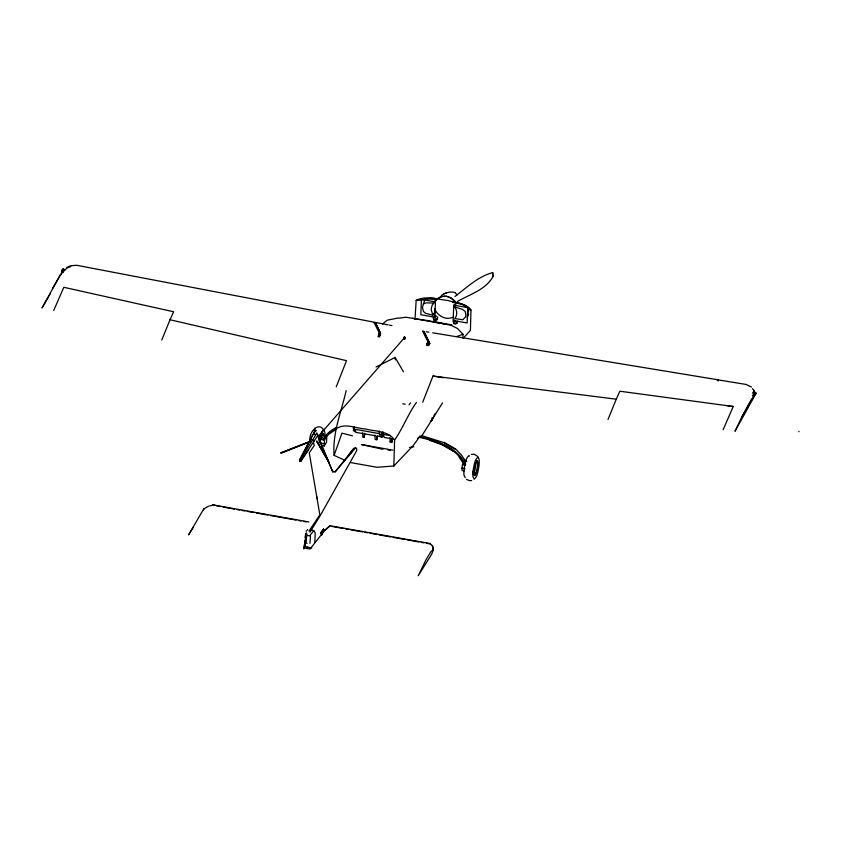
<?xml version="1.0" encoding="UTF-8"?>
<svg xmlns="http://www.w3.org/2000/svg" width="841" height="841" viewBox="0 0 841 841"><rect width="100%" height="100%" fill="white"/><g stroke="black" fill="none" stroke-linecap="round" stroke-linejoin="round"><path stroke-width="1.26" d="M345.062 460.363L334.108 455.38C332.342 432.884 341.257 412.111 346.156 390.655M414.981 319.286L416.179 300.342C425.956 295.212 437.751 299.533 448.211 300.521C455.811 303.485 465.536 302.497 470.971 310.098L470.403 330.366L463.486 337.998M462.928 338.061L462.981 334.245L457.609 328.568L451.386 325.383L428.553 320.747L405.562 317.225L399.16 318.161M416.474 402.387C407.969 414.224 402.965 428.122 394.608 440.032L393.819 466.019L376.989 467.27L350.602 462.582M798.918 431.748L798.939 431.307M62.171 272.579L62.465 269.257L63.969 269.183L64.662 270.392M281.104 453.225L310.35 441.651M300.121 459.943L300.384 461.047L300.962 460.574C299.911 458.377 299.995 462.172 301.099 460.363C300.174 458.261 299.364 462.34 300.868 460.3M300.931 459.417L300.384 461.047M300.269 460.111C300.311 460.374 300.573 461.741 300.563 459.144L314.05 432.495M304.884 539.996L305.42 546.692L308.226 547.428M304.968 537.82L305.819 533.415M404.773 337.346L318.192 436.542M314.828 542.466L315.207 532.868L313.777 530.65L310.75 529.883M319.149 435.386L318.182 436.763L319.138 435.733M321.325 534.119L320.547 533.289L323.564 529.199L322.229 532.668L321.083 532.532L321.378 533.972L323.186 532.258L323.554 529.315L322.219 531.081M321.704 533.089L321.567 535.118M321.704 534.929L321.588 533.825M328.736 461.646L316.71 441.157M404.185 339.018C403.922 333.93 405.961 339.922 404.258 338.891M404.3 338.828L404.374 336.999M404.489 339.207L404.258 337.188M404.815 339.123L404.826 336.947M424.789 300.09L422.424 307.249L423.401 311.454L425.62 313.346L432.831 315.133L431.223 309.74L431.57 307.501L432.169 305.188L436.637 299.554L428.016 298.933L424.127 300.889M455.149 292.584C450.65 291.07 445.057 292.71 441.231 295.506M755.365 392.694L752.558 395.491M380.363 335.485L380.542 333.299L375.391 322.881L374.129 322.66L375.391 322.881M424.001 331.543L422.739 331.312L424.001 331.543L429.141 341.951L428.868 345.231L429.446 344.516M61.666 270.266L61.771 273.083M319.979 441.777L320.284 439.433L322.608 435.606L324.689 435.974M322.124 445.625L324.216 446.003L324.447 440.169L326.192 437.309M464.211 470.928L462.193 470.561L461.972 468.153L462.424 464.737L463.591 462.823M468.09 314.008L467.712 307.732C464.137 305.514 454.739 298.492 454.603 306.997C457.241 310.161 457.63 315.438 454.813 318.581L462.865 319.748L465.525 316.878L465.851 314.986L465.231 311.422L462.266 309.278L454.603 306.997M300.226 460.963L300.037 460.174L300.563 460.847M310.003 440.6C308.458 431.528 320.326 419.554 324.889 432.453A11.217 2.586 -79.9 0 1 324.983 434.429M319.096 441.325L321.409 432.621L322.912 430.15L324.174 430.108M321.535 534.235L321.714 533.299M320.022 441.651L321.325 436.08L322.976 433.367L323.995 435.112M433.441 316.752L433.378 318.35M433.462 549.593L431.591 554.398L418.208 575.749L426.051 559.696L431.076 551.433L433.462 549.593L432.684 546.03L429.93 543.507L330.965 525.888L329.956 525.898L324.994 530.093L310.014 549.026L303.569 547.88L305.525 540.069M379.554 337.062L380.384 333.341L375.191 322.986M428.153 345.725L428.984 341.993L423.79 331.638M753.431 391.906L753.809 390.203L752.453 388.637M300.552 459.354L299.995 460.469L300.248 459.848M322.755 437.646L322.891 438.897M454.97 296.505C466.681 287.559 478.13 276.479 492.689 272.6L492.952 276.647C485.835 289.735 469.478 294.487 457.262 301.583M492.952 276.647L492.689 272.6M754.766 394.397L754.924 393.809A1.062 0.894 31.3 0 1 754.072 392.852L755.491 392.305L755.828 393.514M374.981 435.007L375.17 439.454L376.81 439.738L377.189 435.806M362.608 432.8L362.797 437.246L364.311 437.52L364.71 433.546M392.232 438.445L391.832 442.419L390.192 442.124L390.666 440.516M379.28 333.078L378.576 335.454L379.375 333.162L374.129 322.66M427.88 341.73L427.175 344.106L427.974 341.814L422.739 331.312M433.609 319.895L433.42 318.14L434.976 317.499L436.679 319.296L435.491 320.579L433.609 319.895L433.851 319.128L434.587 319.717M203.722 509.877L204.09 508.752L208.61 506.145M303.864 548.879L305.357 544.19M61.824 271.685L63.233 269.162L63.527 270.266L64.347 270.056A1.062 0.894 31.3 0 1 64.294 270.392M454.865 306.807L456.211 302.802M755.964 392.884L756.101 393.893L752.916 396.132M322.408 532.584L323.554 529.315M334.108 455.38L341.93 433.136L352.432 435.806M378.25 336.221L379.585 333.267L378.292 336.842L379.375 333.162L380.542 333.299M427.228 343.853L427.974 341.814L429.141 341.951M63.18 272.652L64.347 270.056M336.242 386.839L346.503 360.673L170.019 319.738L161.777 340.016M422.708 402.229L432.978 376.064L616.264 399.191L619.88 391.223L733.236 406.487L723.123 429.73M608.032 419.459L616.264 399.191M53.687 310.539L63.8 287.296L173.624 311.769L170.019 319.738M430.424 421.309L431.969 420.342L435.039 413.646M467.175 317.635L468.647 314.366M427.302 343.885L428.185 341.919L426.892 345.493L426.85 344.873M300.121 460.258L300.1 460.826M321.64 447.401L322.492 445.593M316.952 433.01L300.563 459.144L299.617 459.596L300.773 461.047L317.541 435.922M61.057 274.912L61.75 273.462M354.408 428.395L353.409 430.455L356.142 432.474L362.471 433.472M383.275 436.016L381.436 435.438L382.434 433.378M393.493 438.991L384.673 437.562L382.066 435.554L383.065 433.493M314.282 431.486C313.146 428.374 319.181 431.401 314.492 431.044M754.083 395.459L741.594 417.399L734.971 431.307L754.156 396.731L753.809 390.203M299.617 459.596L312.61 435.039M309.93 543.328L310.487 536.569L309.814 535.664L307.354 535.57L306.492 536.474L306.24 542.634L307.039 543.559M350.697 453.288L353.819 448.379L355.648 447.811L356.731 448.894L356.731 450.566L319.948 516.111L309.951 532.185M751.623 399.065L741.594 417.399M48.841 296.253L50.082 294.045M442.534 402.923L420.752 437.52M309.814 535.664L313.777 530.65M48.263 297.209L42.05 307.943L60.594 274.429M52.405 288.631L61.435 273.167M306.124 531.249L307.711 529.578M193.188 527.402L188.584 534.876L203.9 508.647M301.046 459.554L300.374 460.3M300.132 460.994L301.162 459.806M301.278 460.059L300.636 460.973L300.51 460.332M324.216 446.003L326.539 442.177L326.771 436.353M754.051 393.199L754.64 392.253L752.916 392.999L754.682 393.43L755.271 394.566L753.957 395.491L754.535 394.881M434.965 301.877C436.931 297.472 442.082 295.685 446.624 296.358A12.93 10.817 31.3 0 1 456.032 302.644M308.952 531.144L319.864 514.871L309.267 452.784L314.24 445.53L313.451 442.503M423.202 303.937L426.166 302.855L433.662 303.033L436.269 299.259M308.647 449.714L300.773 461.047L300.636 459.985M348.185 456.064L352.568 449.83M320.547 533.289L321.546 531.975M409.01 404.815L410.534 402.871M335.244 471.79L353.819 448.379M753.42 393.094L754.608 392.148M432.831 315.133L435.407 312.043L434.429 310.318M318.182 436.878L319.138 435.617M355.648 447.811L334.928 472.085L332.311 470.834L318.413 438.066M393.819 466.019L412.994 445.783L420.321 435.922L417.504 438.487M309.509 440.6L310.445 439.517L312.852 439.948L314.177 441.43M454.045 319.727L453.352 321.104L453.919 322.702M321.294 434.103L322.092 433.21M435.312 300.931L436.637 299.554M435.407 312.043L432.842 314.671L435.144 312.337M754.598 395.491L755.302 394.786M323.901 437.236L329.851 431.391M474.187 475.554C477.11 471.622 477.982 465.809 476.973 461.047L476.321 460.731M323.301 439.57L329.346 433.809L335.212 430.024M473.157 473.882L475.081 469.656L475.68 463.328M300.794 460.426L300.332 460.71L300.552 460.153M64.715 270.161L67.206 267.964L70.718 266.608M323.564 529.199L320.947 532.616M329.956 525.898L324.994 530.093M382.455 324.006L387.217 320.179L398.392 317.951M718.046 379.869L718.351 380.962L718.077 379.806L717.247 380.426L718.046 379.869L745.988 384.432L751.486 387.039M63.086 269.025L63.022 270.518M300.332 460.595L299.848 460.353M300.205 460.879L300.847 460.763M330.828 430.771L335.696 427.659M328.842 433.052L334.676 429.33M335.401 429.499C344.043 422.161 355.543 428.437 365.309 428.952C375.328 431.559 387.911 430.613 394.608 440.032M382.066 435.554L383.454 434.755M434.66 299.154L437.225 298.986L442.03 296.389L446.487 296.263L450.871 297.966L455.401 302.224M376.074 366.949L395.144 357.467L403.459 371.827M354.923 429.677L353.409 430.455L355.911 431.149M752.916 392.999L753.473 392.736M66.912 267.375L70.434 265.788L76.552 265.251L388.121 324.857M310.234 441.283L280.799 452.921L310.361 441.42M456.768 336.516L462.981 334.245M314.324 432.821L313.798 432.999C312.158 434.723 317.73 435.196 316.721 433.252M443.585 293.845L446.413 293.089M328.453 461.425L317.004 441.136M209.661 505.914L211.743 505.473M409.43 447.496L413.909 446.75M416.179 300.342C423.37 300.521 430.014 296.61 437.225 298.986M471.317 454.403L473.683 454.224C476.269 455.055 478.971 456.989 479.149 459.922A10.954 2.523 -79.9 0 1 478.876 466.776C477.877 470.949 477.762 476.384 474.208 479.254L472.915 476.584A13.509 3.112 -79.9 0 1 473.189 469.73C474.229 465.567 474.282 460.101 477.856 457.241L478.434 457.567M471.654 480.589L469.331 480.589L466.461 479.359M434.744 315.838L436.511 316.142L437.73 317.509L437.131 319.706L435.47 319.99M728.012 406.119L733.236 406.487M311.801 547.985L307.259 547.102M387.89 449.998L390.382 450.356M412.447 318.319L444.637 324.048M392.863 450.145L361.43 444.542L382.907 449.294M432.978 376.064L443.291 377.683M432.684 332.815L718.077 379.806M402.713 403.796L405.225 404.206M426.292 331.753L428.847 332.174M454.666 323.291L457.21 323.28L457.798 321.083M433.756 321.661L451.806 324.868M62.896 270.161L64.032 270.36M354.355 426.681L354.376 429.183L379.249 433.609L380.258 435.47M382.886 431.759L382.907 434.261L390.371 435.585M364.962 433.914L374.907 435.68M377.399 436.132L382.371 437.015L381.005 436.91L380.195 435.039M464.747 460.91L466.766 461.278M320.284 439.433L324.447 440.169M462.424 464.737L465.451 465.273M461.972 468.153L464.999 468.689M319.822 442.955L323.985 443.701M308.826 521.946L212.426 504.779L220.479 506.608M223.033 507.07L234.555 509.12M237.12 509.572L239.685 510.035M242.24 510.487L244.805 510.939M247.359 511.402L253.761 512.537M256.326 512.999L267.848 515.049M270.413 515.501L296.021 520.064M298.576 520.516L301.141 520.978M303.706 521.431L306.261 521.883M331.711 526.413L343.233 528.463M345.798 528.926L348.353 529.378M350.918 529.83L362.439 531.89M365.005 532.342L367.559 532.795M370.124 533.257L376.526 534.392M379.081 534.855L390.602 536.905M393.168 537.357L404.689 539.407M407.254 539.869L418.776 541.919M421.341 542.371L423.896 542.823M426.461 543.286L430.298 543.969M320.947 532.731L322.187 533.583M389.383 325.11L391.948 325.593M452.584 302.34L461.667 304.19L466.797 306.366L470.971 310.098M420.395 437.52C437.215 441.493 455.622 447.664 464.369 463.833M421.593 435.554L443.606 442.545M421.152 437.026C438.277 441.273 457.094 447.496 465.662 464.316M429.867 440.411L441.872 444.679L453.562 451.417M465.241 477.656L463.948 474.986A13.509 3.112 -79.9 0 1 464.221 468.132C465.262 463.969 465.315 458.503 468.889 455.654L469.478 455.969M314.629 428.185L315.207 428.511M444.059 442.303L455.738 449.041L461.236 454.844L465.998 461.677M444.658 443.154L455.17 449.262M380.742 434.713L382.644 435.911M300.563 459.144L301.761 459.985M379.796 434.103L381.436 435.438M455.149 292.468L456.968 295.002M459.049 457.105L463.812 464.043M381.782 433.147L382.729 434.786M381.152 433.031L382.098 434.671M353.125 428.048L354.072 429.688M316.7 441.388L328.442 461.656M382.907 434.261L383.927 436.122M354.376 429.183L355.396 431.044M423.906 331.459L429.772 343.748L429.73 343.128M375.307 322.797L380.489 333.152M318.76 437.614L317.614 434.313M434.692 308.615C436.311 313.546 440.779 317.057 445.751 318.182A12.93 10.817 31.3 0 0 452.773 317.246M428.878 341.698L429.772 343.748M318.823 437.94L332.92 472.379M306.387 532.879L307.354 535.57M322.713 433.588L323.112 434.955M321.115 434.765L321.483 437.677M316.626 496.579L317.204 499.07M432.348 545.62L433.02 549.436M395.144 357.467L395.354 359.916M315.375 431.202L315.354 430.235L315.417 431.696M468.532 307.669L468.784 311.054M391.664 439.118L391.832 442.419M376.642 436.437L376.81 439.738M364.09 433.115L364.311 437.52M305.598 537.946L305.693 539.88M390.003 437.677L390.192 442.124M473.115 471.664L473.168 473.925M379.217 431.107L379.249 433.609M431.948 417.872L431.969 420.342M421.425 299.417L420.815 314.723L434.829 317.215L435.438 301.908L421.425 299.417M453.741 305.167L453.131 320.474L467.144 322.976L467.754 307.659L453.741 305.167M474.124 469.036L473.925 474.061L474.944 475.691C477.867 471.759 478.739 465.946 477.73 461.183L477.078 460.868L475.428 463.58L474.124 469.036M453.373 321.693L453.677 323.47L455.559 324.153C458.282 323.144 454.928 319.527 453.373 321.693"/></g></svg>
